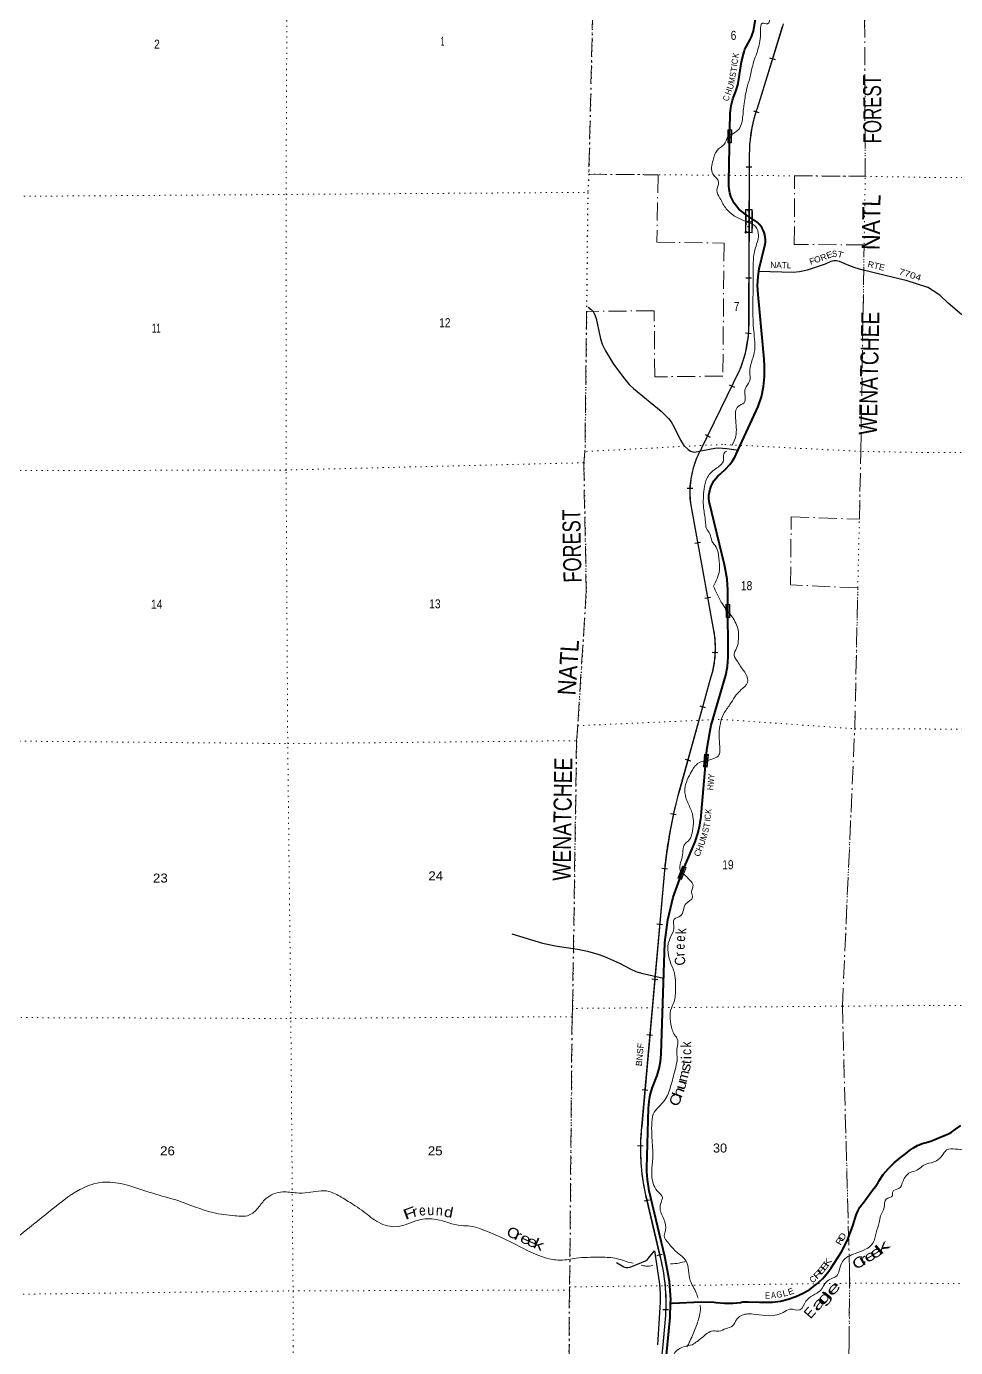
# Model space of a CAD drawing. Header units: feet. Extents: x -3 to 248627, y 0 to 184934.
# Drawn here: x 75471 to 93509, y 45987 to 71638 of the extents above; entities that cross this region are included whole.
import ezdxf
from ezdxf.enums import TextEntityAlignment as Align

# ---------------------------------------------------------------- set-up
doc = ezdxf.new("R2010")
doc.units = ezdxf.units.FT
doc.header["$LTSCALE"] = 70
doc.header["$PDMODE"] = 32
doc.header["$PDSIZE"] = 35
doc.linetypes.add('DOT_DASHED', pattern=[7.7, 5, -1.2, 0.3, -1.2])
doc.linetypes.add('DOTTED', pattern=[1.5, 0.3, -1.2])
for name, color, linetype, lineweight in [('26', 7, 'Continuous', 40), ('27', 7, 'Continuous', 35), ('29', 7, 'Continuous', 25), ('30', 7, 'Continuous', 35), ('34', 7, 'Continuous', 25), ('39', 7, 'Continuous', 13), ('44', 7, 'DOT_DASHED', 13), ('6', 7, 'DOTTED', 25), ('61', 7, 'Continuous', 13), ('7', 7, 'DOTTED', 13)]:
    doc.layers.add(name, color=color, linetype=linetype, lineweight=lineweight)
doc.layers.add('41', color=7, linetype='Continuous')

msp = doc.modelspace()

# ---------------------------------------------------------------- linework, layer by layer
at = {"layer": '26'}
for points in [[(89128.45, 69632.7), (89135.34, 69956.4), (89154.18, 70094.14), (89187.31, 70229.16), (89234.38, 70359.98), (89234.43, 70360.1), (89264.27, 70441.27), (89285.47, 70525.11), (89286.05, 70528.05), (89356.57, 70947.76), (89390.12, 71098.78), (89402.66, 71148.08), (89420.28, 71195.79), (89442.75, 71241.31), (89523.92, 71384.03), (89549.5, 71436.68), (89569.44, 71491.71), (89583.52, 71548.53), (89584.36, 71553), (89624.1, 71779.79)], [(89427.77, 67990.09), (89416.23, 67997.66), (89357.53, 68041.57), (89303.75, 68091.37), (89255.46, 68146.52), (89213.21, 68206.42), (89177.45, 68270.41), (89148.57, 68337.78), (89126.89, 68407.8), (89112.65, 68479.71), (89106.01, 68552.71), (89107.03, 68626), (89128.45, 69632.7)], [(89089.78, 60414.52), (89088.59, 60662.47), (89087.76, 60689.93), (89074.23, 60907.06), (89038.07, 61121.58), (89022.6, 61186.11), (88726.55, 62415.79), (88721.32, 62475.54), (88722.36, 62535.51), (88729.66, 62595.04), (88743.15, 62653.48), (88762.67, 62710.2), (88788.01, 62764.56), (88818.9, 62815.97), (88854.99, 62863.87), (88895.89, 62907.74), (88941.15, 62947.1), (88948.33, 62952.61), (89046, 63044.26), (89123.71, 63133.17), (89177.84, 63201.89), (89224.5, 63275.89), (89252.35, 63330.24), (89677.22, 64257.34), (89739.32, 64448.21), (89781.13, 64644.52), (89802.2, 64844.13), (89802.28, 65044.84), (89790.65, 65178.32), (89676.13, 66433.42), (89667.18, 66607.6), (89676.48, 66781.77), (89698.77, 66928.86), (89798.57, 67357.79), (89809.97, 67403.78), (89816.5, 67450.7), (89818.09, 67498.05), (89814.72, 67545.3), (89806.42, 67591.95), (89793.3, 67637.47), (89775.5, 67681.37), (89753.2, 67723.17), (89726.65, 67762.41), (89696.15, 67798.66), (89662.02, 67831.52), (89655.03, 67837.46), (89427.77, 67990.09)], [(88673.36, 57508.41), (88680.8, 57592.2), (88742.97, 57965.26), (88767.42, 58068.66), (89046.03, 59040.48), (89078.95, 59213.49), (89093.62, 59388.99), (89094.42, 59443.92), (89089.78, 60414.52)], [(88249.26, 55320.91), (88450.9, 55807.78), (88506.19, 55966.62), (88544.58, 56130.36), (88558.97, 56227.29), (88560.68, 56238.95), (88673.36, 57508.41)], [(87976.22, 46849.36), (87978.49, 46919.56), (87953.21, 47268.29), (87918.65, 47485.68), (87863.63, 47754.21), (87564.05, 49032.87), (87528.95, 49251.68), (87515.48, 49404.35), (87514.62, 49471.66), (87550.72, 50637.52), (87559.43, 50765.39), (87581.47, 50891.65), (87616.57, 51014.91), (87618.57, 51020.69), (87716.03, 51271.68), (87755.41, 51405.59), (87780.59, 51542.88), (87791.27, 51682.04), (87791.42, 51688.91), (87865.33, 53848.94), (87924.49, 54294.36), (88029.88, 54731.15), (88153.78, 55087.84), (88249.26, 55320.91)], [(93031.04, 49997.53), (93197.62, 50062.68), (93306.74, 50108.45), (93372.88, 50136.81), (93429.56, 50168.32), (93503.57, 50220.32), (93608.37, 50299.87)], [(87976.22, 46849.36), (88007.54, 46850.76), (88572.95, 46876.11), (88817.18, 46866.34), (88862.78, 46861.66), (89025.52, 46846.59), (89188.93, 46848.61), (89336.61, 46865.26), (89382.18, 46873.96), (89428.41, 46877.84), (89474.79, 46876.88), (89491.48, 46875.33), (89700.16, 46867.96), (89796.06, 46868.08), (89952.88, 46870.66), (90108.58, 46889.61), (90261.44, 46924.73), (90409.79, 46975.63), (90552.01, 47041.77), (90686.53, 47122.41), (90811.89, 47216.67), (90926.71, 47323.51), (91029.73, 47441.78), (91095.38, 47532.4), (91296.11, 47845.9), (91405.04, 48056.42), (91491.37, 48277.17), (91520.02, 48370.15), (91562.35, 48502.63), (91585.35, 48575.31), (91615.83, 48645.19), (91653.44, 48711.49), (91694.74, 48769.66), (91707.13, 48784.81), (91897.91, 49040.27), (91957.14, 49114.06), (92008.34, 49193.64), (92020.18, 49215.01), (92105.98, 49345.62), (92204.96, 49466.54), (92316.04, 49576.45), (92436.29, 49672.91), (92538.82, 49746.13), (92613.32, 49810.61), (92690.17, 49864.26), (92772.2, 49909.57), (92858.51, 49946.07), (92913.31, 49963.95), (93031.04, 49997.53)], [(87916.3, 46039.84), (87967.18, 46570.1), (87976.22, 46849.36)], [(87667.29, 45232.13), (87782.56, 45360.4), (87818.63, 45416.45), (87848.72, 45496.31), (87866.61, 45563.45), (87877.39, 45632.09), (87916.3, 46039.84)]]:
    msp.add_lwpolyline(points, dxfattribs=at)
at = {"layer": '29'}
msp.add_line((87772.58, 46869.62), (87723.9, 46039.09), dxfattribs=at)
for points in [[(89688.36, 66884.11), (90356.6, 66867.19), (90479.5, 66881.73), (90635.6, 66915.32), (90984.17, 67029.78), (91096.43, 67079.11), (91147, 67093.82), (91195.27, 67093.82), (91247.73, 67079.12), (91430.73, 67005.08), (91532.9, 66965.73), (91640.97, 66931.09), (92545.71, 66714.36), (92962.63, 66576.23)], [(93631.89, 66039.86), (93367.05, 66264.21), (93206.48, 66418.5), (92962.63, 66576.23)], [(86375.44, 66189.54), (86433.76, 66140.53), (86470.47, 66101.68), (86498.81, 66052.33), (86533.43, 65967.29), (86617.36, 65572.53), (86647.8, 65468.59), (86713.89, 65337.36), (86869.17, 65081.18), (87087.41, 64787.21), (87175.55, 64688.52), (87255.28, 64606.63), (87796.67, 64165.67), (87939.36, 64027.08), (87987.64, 63964.09), (88048.48, 63854.9), (88165.99, 63607.12), (88234.2, 63501.08), (88317.08, 63422.34), (88364.3, 63389.79), (88409.41, 63376.15), (88441.95, 63375.09), (88475.52, 63377.19), (88594.07, 63401.34), (88837.48, 63451.74), (88903.6, 63456.98), (89068.31, 63443.34), (89294.31, 63412.33)], [(84892.53, 54017.44), (85491.59, 53841.99), (85776.97, 53783.2), (86171.48, 53724.4), (86364.53, 53682.41), (86565.98, 53627.81), (86696.08, 53581.62), (86985.67, 53451.43), (87203.9, 53333.84), (87304.63, 53291.84), (87409.55, 53254.05), (87838.84, 53156.51)], [(86926.08, 47641.71), (87067.06, 47554.27), (87109.2, 47539.51), (87147.13, 47539.51), (87182.95, 47545.84), (87227.2, 47562.7), (87490.6, 47672.33), (87528.53, 47695.52), (87549.6, 47720.82), (87662.03, 47866.49)], [(87662.03, 47866.49), (87758.12, 47261.94), (87762.94, 47218.52)], [(87762.94, 47218.52), (87774.01, 47032.47), (87772.58, 46869.62)]]:
    msp.add_lwpolyline(points, dxfattribs=at)
at = {"layer": '34', "lineweight": 13}
for p, q in [((90145.73, 71638.21), (89654.74, 70043.38)), ((89315.79, 64963.06), (88578.25, 63452.46)), ((88367.6, 62342.08), (88811.05, 59912.23)), ((88759.45, 59007.61), (88145.92, 56802.13)), ((87857.47, 55251.19), (87414.15, 50282.42)), ((87492.18, 48938.91), (87757.23, 47807.77)), ((87874.76, 46612.76), (87823.39, 46039.28)), ((87823.96, 46039.46), (87642.77, 44347.29))]:
    msp.add_line(p, q, dxfattribs=at)
at = {"layer": '34'}
for p, q in [((89898.64, 71026.32), (90004.36, 70993.77)), ((89584.46, 70001.85), (89689.79, 69968.06)), ((89443.58, 68913.66), (89554.19, 68913.4)), ((89443.65, 67841.45), (89554.26, 67841.19)), ((89438.47, 66755.67), (89549.08, 66755.4)), ((89431.44, 65687.71), (89541.71, 65679.07)), ((89114.91, 64679.52), (89214.31, 64630.99)), ((88646.84, 63714.88), (88746.23, 63666.35)), ((88295.92, 62674.65), (88406.43, 62669.94)), ((88448.03, 61603.36), (88556.85, 61623.22)), ((88640.4, 60534.75), (88749.22, 60554.6)), ((88785.85, 59486.68), (88896.4, 59482.88)), ((88544.4, 58443.94), (88650.97, 58414.29)), ((88259.56, 57410.25), (88366.12, 57380.61)), ((87977.94, 56358.16), (88086.16, 56335.27)), ((87808.24, 55294.35), (87918.23, 55282.71)), ((87708.44, 54212.28), (87818.62, 54202.45)), ((87615.76, 53144.08), (87725.93, 53134.25)), ((87516.67, 52062.81), (87626.84, 52052.98)), ((87423.98, 50994.61), (87534.15, 50984.79)), ((87334.86, 49908.32), (87445.47, 49907.17)), ((87461.93, 48833.49), (87569.63, 48858.72)), ((87708, 47774.38), (87814.96, 47802.54)), ((87827.11, 46728.9), (87937.64, 46724.7))]:
    msp.add_line(p, q, dxfattribs=at)
for points in [[(90164.05, 71689.84), (90146.78, 71637.87), (89655.8, 70043.1), (89655.64, 70042.36), (89640.29, 69997.15), (89625.79, 69951.93), (89612.07, 69906.13), (89599.43, 69860.23)], [(89599.43, 69860.24), (89587.35, 69814.3), (89576.03, 69767.76), (89565.56, 69721.44), (89555.87, 69674.79), (89547.26, 69627.79), (89539.22, 69581), (89531.97, 69533.91), (89525.79, 69486.45), (89520.17, 69439.22), (89515.38, 69391.94), (89511.65, 69344.33), (89501.11, 69048.25), (89493.58, 65868.69), (89493.38, 65839.95), (89492.28, 65797), (89490.49, 65754.34), (89488.07, 65711.39), (89484.73, 65668.82), (89480.75, 65625.97), (89475.86, 65583.48), (89470.43, 65540.95), (89464.31, 65498.69), (89457.32, 65456.26), (89449.43, 65414.19), (89441.08, 65372.3), (89431.85, 65330.24), (89422.05, 65288.67), (89411.46, 65247.15), (89399.88, 65205.77), (89387.92, 65164.8), (89375.2, 65123.87), (89361.46, 65083.08), (89347.37, 65042.72), (89332.59, 65002.61), (89316.8, 64962.62), (88579.23, 63451.95), (88567.4, 63430.69), (88552.91, 63403.95), (88538.82, 63376.92), (88525.47, 63349.65), (88512.34, 63322.05), (88499.76, 63294.36), (88487.73, 63266.39), (88476.26, 63238.32), (88465.18, 63209.96), (88454.46, 63181.48), (88444.49, 63152.75), (88434.89, 63123.89), (88425.85, 63094.77), (88417.19, 63065.52), (88409.24, 63036.2), (88401.66, 63006.76), (88394.62, 62977.22), (88388.15, 62947.41), (88382.2, 62917.66), (88376.64, 62887.63), (88371.77, 62857.69), (88367.3, 62827.46), (88363.51, 62797.33), (88360.1, 62767.07), (88357.21, 62736.89), (88354.88, 62706.44), (88353.24, 62676.09), (88351.95, 62645.78), (88351.22, 62615.2), (88350.99, 62584.87), (88351.3, 62554.45), (88352.33, 62523.95), (88353.68, 62493.67), (88355.57, 62463.3), (88358.17, 62432.85), (88361.09, 62402.62), (88364.53, 62372.47), (88368.69, 62342.25), (88812.13, 59912.42), (88815.6, 59892.44), (88820.89, 59858.37), (88825.75, 59824.23), (88829.8, 59790.12), (88833.41, 59755.95), (88836.41, 59721.74), (88838.72, 59687.32), (88840.46, 59653.09), (88841.71, 59618.58), (88842.21, 59584.29), (88842.22, 59549.74), (88841.47, 59515.42), (88840.29, 59481.01), (88838.55, 59446.78), (88836.12, 59412.34), (88832.93, 59378.12), (88829.37, 59344.02), (88825.13, 59309.71), (88820.38, 59275.75), (88815, 59241.77), (88808.82, 59207.82), (88802.32, 59174.18), (88795.18, 59140.52), (88787.24, 59106.89), (88778.98, 59073.58)], [(88778.98, 59073.58), (88770.15, 59040.41), (88760.51, 59007.31), (88146.98, 56801.84), (88119.38, 56699.31), (88079.06, 56541.21), (88041.44, 56381.89), (88007.46, 56221.27), (87975.44, 56061.38), (87946.13, 55900.3), (87920.46, 55737.9), (87896.75, 55576.25), (87875.83, 55414.32), (87858.56, 55251.08), (87415.24, 50282.31), (87407.96, 50211.58), (87402.34, 50141.09), (87397.93, 50070.46), (87394.28, 49999.34), (87392.29, 49928.45), (87391.55, 49857.83), (87391.58, 49786.72), (87393.27, 49715.85), (87396.22, 49645.23), (87400.33, 49574.09), (87405.75, 49503.62), (87411.96, 49433.06), (87419.8, 49362.33), (87428.94, 49292.28), (87439.29, 49222.09), (87450.48, 49152.22), (87463.29, 49082.17), (87477.01, 49012.85), (87492.33, 48943.33), (87493.25, 48939.15), (87758.3, 47808.04), (87772.56, 47753.9), (87787.5, 47691.96), (87801.68, 47629.34), (87814.39, 47566.82), (87826.34, 47503.99), (87837.21, 47441.23), (87846.92, 47377.79), (87855.17, 47314.48), (87862.69, 47251.2), (87869.08, 47187.27), (87874.38, 47123.78), (87878.56, 47059.99), (87881.26, 46995.93), (87883.25, 46932.29), (87884.12, 46868.36), (87883.5, 46804.16), (87882.18, 46740.38), (87879.76, 46676.67), (87875.86, 46612.68), (87824.52, 46039.48)], [(87824.52, 46039.48), (87643.87, 44347.19)]]:
    msp.add_lwpolyline(points, dxfattribs=at)
at = {"layer": '34', "lineweight": 13}
msp.add_lwpolyline([(89510.55, 69344.39), (89500.01, 69048.27), (89492.48, 65868.7)], dxfattribs=at)
for centre, radius, start, end in [((92234.68, 69146.82), 2731.29, 160.83695, 175.85171), ((87038.47, 65877.42), 2454.03, 338.12419, 359.7964), ((90094.56, 62589.63), 1744.62, 150.35874, 188.15742), ((86871.16, 59569.1), 1970.01, 343.43996, 10.03075), ((97191.79, 54317.45), 9380.91, 164.64103, 174.28753), ((91454.01, 49843.03), 4063.68, 173.79271, 192.85521), ((84221.24, 46856.72), 3661.66, 356.17982, 15.0542)]:
    msp.add_arc(centre, radius, start, end, dxfattribs=at)
at = {"layer": '34', "linetype": 'DOTTED', "lineweight": 100}
msp.add_arc((78998.76, 67884.41), 10500.25, 358.62552, 0.97209, dxfattribs=at)
at = {"layer": '39'}
msp.add_line((88291.45, 46002.16), (88320.35, 46041.39), dxfattribs=at)
for points in [[(89968.44, 73415.91), (90024.88, 73302.98), (90051.54, 73005.81), (90042.06, 72706.54), (89880.08, 72346.7), (89761.99, 72139.58), (89880.74, 71991.22), (89909.16, 71824.59), (89857.2, 71689.92), (89760.79, 71701.76), (89722.93, 71545.03), (89673.38, 71197.48), (89571.56, 70879.94), (89513.79, 70632.79), (89457.93, 70437.86), (89406.27, 70142.52), (89382.55, 69937.62), (89318.79, 69672.38), (89087.32, 69500.29)], [(89087.32, 69500.29), (89008.15, 69342.33), (88879.85, 69229.59), (88801.88, 69042.64), (88798.37, 68773.52), (88909.1, 68617.11), (88877.28, 68452.36), (88933.78, 68303.86), (89058.67, 68097.27), (89568.57, 67797.89)], [(89567.53, 67798.72), (89627.59, 67751.07), (89682.11, 67588.51), (89614.37, 67303.18), (89580.99, 66899.43), (89578.71, 66563.88), (89591.21, 65724.58), (89602.02, 65308.87), (89514.39, 64923.08), (89510.69, 64752.36), (89424.62, 64601.55), (89405.04, 64332.39), (89288.72, 64257.83), (89236.93, 64030.77), (89241.59, 63683.34), (89167.19, 63499.97)], [(89061.41, 63388.54), (89027.32, 63369.57), (89003.51, 63214.88), (88847.19, 63047.85), (88678.86, 62860.71), (88629.04, 62659.76), (88617.67, 62294.22), (88652.31, 62025.18), (88674.65, 61890.67), (88739.1, 61786.38), (88779.52, 61645.88), (88860.06, 61529.57), (88914.67, 61316.81), (88925.17, 61071.81), (88809.26, 60772.32)], [(88809.26, 60772.32), (88960.45, 60461.35), (89050.57, 60324.46)], [(89050.57, 60324.46), (89147.67, 60206.7), (89280.68, 59949.92), (89291.19, 59696.89), (89257.29, 59568.29), (89209.36, 59431.62), (89281.88, 59303.24), (89342.32, 59200.95), (89438.96, 59062.58), (89467.38, 58897.96), (89345.14, 58761.13), (89126.81, 58471.45), (89004.66, 58284.41), (88942.75, 58103.52), (88927.45, 57695.8), (88899.75, 57472.81), (88777.37, 57414.3), (88701.87, 57387.81)], [(88702.04, 57387.87), (88526.5, 57341.46), (88366.23, 57140.28), (88250.41, 56788.56), (88317.12, 56553.73), (88401.84, 56345.05), (88392.5, 55973.49), (88342.53, 55848.86), (88260.34, 55770.36), (88196.63, 55479.01), (88153.97, 55328.06), (88168.56, 55231.58)], [(88168.56, 55231.58), (88362.09, 55051.59), (88414.46, 54961.33), (88382.58, 54830.72), (88402.85, 54730.35), (88272.56, 54601.53), (88170.59, 54368.34), (88046.21, 54303.8), (88042.51, 54131.08), (87966.56, 53940.12), (87967.41, 53486.24), (88052.18, 53251.45), (88072.59, 53076.77), (88068.98, 52859.86), (88051.16, 52723.25), (87991.19, 52578.52), (88010.04, 52158.82), (88056.42, 52054.48), (88100.71, 51996.34), (88101.1, 51783.46), (88101.26, 51570.21), (88063.71, 51377.69), (87977.96, 51056.17), (87859.99, 50784.79), (87641.6, 50521.22), (87609.87, 50308.27), (87614.35, 50059.24), (87633.12, 49687.74), (87609.54, 49406.52), (87638.09, 49173.62), (87718.68, 49031.2), (87819.32, 48900.88), (87803.38, 48834.57), (87771.49, 48707.97), (87844.2, 48481.19), (87878.74, 48264.36), (87852.83, 48163.89), (87939.46, 48007.43), (88094.39, 47843.08), (88277.46, 47662.73), (88323.97, 47486.09), (88356.47, 47291.36), (88473.38, 47050.61), (88508.93, 46943.14)], [(93032.99, 49574.96), (93136.14, 49614.81), (93248.19, 49714.59), (93335.98, 49824.23), (93507.19, 49841.91), (93862.24, 49812.87), (94125.95, 49857.58), (94282.47, 49943.65), (94617.19, 50176.47), (94864.39, 50267.39), (95067.68, 50305.51)], [(88399.06, 46041.96), (88587.45, 46181.25), (88804.08, 46310.25), (88914.53, 46306.47), (89055, 46356.99), (89163.36, 46395.38), (89273.52, 46550.26), (89476.16, 46641.08), (89624.78, 46631.36), (90164.88, 46668.69), (90289.26, 46731.21), (90488.07, 46721.6), (90602.23, 46886.54), (90884.97, 47098.03), (91041.22, 47297.19), (91197.71, 47375.86), (91249.72, 47482.41), (91315.65, 47659.29), (91562.35, 47816.48), (91905.36, 48016.05), (91969.25, 48213.01), (92025.09, 48417.98), (92052.97, 48544.56), (92120.94, 48705.38), (92164.82, 48868.15), (92285.17, 48938.7), (92289.05, 49013.02), (92405.4, 49073.52), (92489.46, 49220.31), (92627.72, 49383.29), (92768.18, 49435.81), (92882.48, 49522.42), (93032.99, 49574.96)], [(87248.41, 47625.3), (87191.15, 47638.27), (86891.79, 47723.98), (86596.57, 47739.4), (86140.78, 47722.35), (85851.69, 47683.56), (85584.55, 47719.13), (84869.09, 48036.9), (84270.21, 48296.68), (84089.39, 48346.5), (83910.66, 48354.14), (83430.51, 48475.61), (83081.13, 48460.79), (82665.7, 48335.37), (82306.1, 48418.94), (82020.58, 48623.17), (81853.69, 48739.29), (81582.29, 48907.4), (81343.12, 49019.34), (80937.54, 48996.37), (80712.65, 48989.86), (80449.56, 49009.37), (80114.46, 48874.08), (79970.21, 48701.05), (79791.76, 48558.07), (79516.68, 48545.42), (79092.86, 48606.76), (78409.69, 48840.25), (77923.48, 48981.78), (77304.64, 49171.23), (76894.96, 49190.42), (76509.67, 49055.03), (75900.04, 48615.88), (75035.84, 47931.17)], [(87629.3, 47579.79), (87498.51, 47568.65), (87404.19, 47590.01)], [(88278.55, 47665.34), (88138.97, 47628.28), (87976.8, 47609.91)], [(88547.2, 46804.9), (88549.13, 46797.96), (88545.73, 46641.24), (88467.37, 46382.33), (88358.35, 46126.82), (88320.35, 46041.39)], [(88399.06, 46041.96), (88094.9, 45929.62), (87932.12, 45495.29), (87847.94, 45322.63), (87656.91, 45112.38)]]:
    msp.add_spline(points, degree=3, dxfattribs=at)
at = {"layer": '44'}
for points in [[(91736.26, 74104.02), (86517.31, 74110.74), (86388.71, 68768.28), (87733.33, 68757.85), (87709.26, 67448.78), (89014.67, 67432.03), (88991.57, 64848.2), (87670.17, 64834.7), (87658.66, 66117.49), (86347.3, 66104.67), (86314.4, 63385.77), (86290.71, 63166.81), (86339.53, 60678.58), (86173.72, 58061.35), (86150.17, 57770.09), (86073.51, 52572.34), (86063.77, 52411.65), (86015.31, 47163.76), (86013.41, 47103.5), (86004.87, 46032.47)], [(91443.06, 46053.87), (91450.95, 47456.75), (91312.44, 52615.87), (91551.4, 58002.75), (91612.77, 60735.31), (90305.94, 60795.71), (90318.41, 62118.84), (91642.29, 62068.11), (91669.88, 63387.37), (91734.54, 67395.65), (90378.35, 67405.36), (90382.77, 68736.52), (91754.31, 68727.73), (91736.26, 74104.02)], [(86004.87, 46032.47), (85972.75, 41727.54), (82534.42, 41779.9), (79904.64, 41774.45), (79868.41, 25158.48), (77150.35, 25154.94), (77136.75, 19811.71), (82532.73, 19817.53), (87888.64, 19803.14), (91053.95, 19851.48), (93155.33, 19878.69)], [(91443.06, 46053.87), (91258.34, 41741.02), (93065.11, 41740.99)]]:
    msp.add_lwpolyline(points, dxfattribs=at)
at = {"layer": '6'}
msp.add_line((86004.87, 46032.47), (85972.75, 41727.54), dxfattribs=at)
msp.add_lwpolyline([(86753.68, 91921.18), (86836.99, 90063.68), (86837.06, 90025.52), (86884.01, 87460.98), (86732.38, 84779.51), (86581.61, 79475.16), (86517.31, 74110.74), (86388.71, 68768.28), (86369.29, 68416.78), (86314.4, 63385.77), (86290.71, 63166.81), (86339.53, 60678.58), (86173.72, 58061.35), (86150.17, 57770.09), (86073.51, 52572.34), (86063.77, 52411.65), (86015.31, 47163.76), (86013.41, 47103.5), (86004.87, 46032.47)], dxfattribs=at)
at = {"layer": '61'}
for p, q in [((89165.22, 69629.44), (89160.59, 69379.48)), ((89160.59, 69379.48), (89085.6, 69380.87)), ((89432.77, 68082.99), (89563.3, 68084.46)), ((89439.56, 68075.07), (89555.05, 68076.37)), ((89430.52, 67634.06), (89561.01, 67631.13)), ((89553.98, 67639.28), (89438.46, 67641.88)), ((89126.16, 60413.64), (89128.45, 60163.65)), ((89128.45, 60163.65), (89053.46, 60162.96)), ((88710.74, 57503.07), (88687.59, 57254.14)), ((88687.59, 57254.14), (88612.92, 57261.09)), ((88280.76, 55306.44), (88187.94, 55074.31)), ((88187.94, 55074.31), (88118.3, 55102.16))]:
    msp.add_line(p, q, dxfattribs=at)
for points in [[(89085.6, 69380.87), (89090.23, 69630.83), (89165.22, 69629.44)], [(89053.46, 60162.96), (89051.17, 60412.95), (89126.16, 60413.64)], [(88612.92, 57261.09), (88636.06, 57510.01), (88710.74, 57503.07)], [(88118.3, 55102.16), (88211.12, 55334.29), (88280.76, 55306.44)]]:
    msp.add_lwpolyline(points, dxfattribs=at)
for points in [[(89093.74, 69388.71), (89098.07, 69622.68), (89157.07, 69621.59), (89152.74, 69387.62)], [(89061.38, 60171.02), (89059.23, 60405.02), (89118.23, 60405.57), (89120.38, 60171.57)], [(88621.62, 57268.31), (88643.28, 57501.3), (88702.03, 57495.84), (88680.36, 57262.84)], [(88128.69, 55106.61), (88215.57, 55323.89), (88270.36, 55301.98), (88183.48, 55084.7)]]:
    msp.add_lwpolyline(points, close=True, dxfattribs=at)
for centre, radius, start, end in [((79000.27, 67885.16), 10433.02, 358.6255, 1.08459), ((79000.27, 67885.16), 10441.02, 358.66482, 1.04216), ((79001.79, 67883.65), 10555.02, 358.67336, 1.04617), ((79001.79, 67883.65), 10563.02, 358.62549, 1.08346)]:
    msp.add_arc(centre, radius, start, end, dxfattribs=at)
msp.add_point((89438.46, 67641.88), dxfattribs=at)
at = {"layer": '7'}
for p, q in [((92975.88, 63363.64), (92036.47, 63380.71)), ((91431.51, 48203.72), (91444.63, 47717.54)), ((80648.22, 46012.68), (80663.17, 42217.01)), ((91443.06, 46053.87), (91258.34, 41741.02))]:
    msp.add_line(p, q, dxfattribs=at)
for points in [[(91897.83, 79592.17), (91895.66, 79490.73), (91738.89, 74178.33), (91756.94, 68802.04), (91669.88, 63387.37), (91551.4, 58002.75), (91312.44, 52615.87), (91426.87, 48375.62)], [(80648.22, 46012.68), (80646.53, 47162.12), (80603.93, 52373.67), (80543.78, 57713.72), (80511.79, 63025.71), (80511.87, 68375.93), (80537.28, 74135.9)], [(86388.71, 68768.28), (91754.31, 68727.73), (92953.83, 68707.1)], [(123939.1, 68688.89), (118454.13, 68674.24), (113087.89, 68647.88), (107717.45, 68641.65), (102400.61, 68734.66), (97008.33, 68687.92), (92953.83, 68707.1)], [(71768.76, 68298.99), (75212.68, 68338.29), (80511.87, 68375.93), (86369.29, 68416.78)], [(92036.47, 63380.71), (91669.88, 63387.37), (88986.87, 63522.12), (86314.4, 63385.77)], [(123968.62, 63324.56), (123931.89, 63325.78), (118435.02, 63251.89), (113048.62, 63225.35), (107698.91, 63150.77), (102411.65, 63322.67), (96980.37, 63360.22), (92975.88, 63363.64)], [(86290.71, 63166.81), (80511.79, 63025.71), (72596.08, 63006.49), (69923.26, 63054.9), (65855.32, 63033.79)], [(86173.72, 58061.35), (88962.68, 58183.9), (91551.4, 58002.75), (92998.03, 57997.07)], [(92998.03, 57997.07), (96704.77, 57994.01), (101942.36, 57974.86), (107089.13, 57729.12), (109934.49, 57867.73), (112643.85, 57876.11), (118294.12, 57846.24)], [(67300.12, 57751.68), (69935.16, 57750.9), (75232.38, 57762.42), (80543.78, 57713.72), (86150.17, 57770.09)], [(93020.18, 52630.56), (91312.44, 52615.87), (86073.51, 52572.34)], [(124028.26, 52484.81), (123913.84, 52481.26), (118400.61, 52433.42), (112796.12, 52451.28), (107218.7, 52366.57), (101774.07, 52553.17), (96558.11, 52637.02), (93020.18, 52630.56)], [(86063.77, 52411.65), (80529.62, 52376.3), (75222.31, 52394.11), (73465.22, 52405.57)], [(91451.71, 47455.07), (91455.62, 47310.14), (91443.06, 46053.87)], [(86015.31, 47163.76), (91452.99, 47235.83), (93042.45, 47234.24)], [(93042.45, 47234.24), (96807.2, 47205), (102233.73, 47254.08), (107620.62, 46980.28), (112950.19, 47052.66), (118399.7, 47005.19), (123900.67, 47071.06), (124058.03, 47072.15)], [(67992.69, 47001.66), (70053.59, 46998.51), (75407.02, 47023.42), (80643.9, 47087.81), (86013.41, 47103.5)]]:
    msp.add_lwpolyline(points, dxfattribs=at)

# ---------------------------------------------------------------- texts
at = {"layer": '27'}
for s, rotation, width, p in [('K', 77.475, 0.9, (89296.13, 71063.84)), ('C', 80.462, 0.8, (89280.08, 70948.47)), ('M', 78.462, 0.85, (89223.58, 70578.65)), ('S', 80.462, 0.9, (89245.05, 70694.56)), ('C', 76.214, 0.9, (89115.43, 70229.94)), ('H', 70.211, 0.95, (89155.84, 70348.44)), ('W', 84.928, 0.65, (88818.74, 56970.35)), ('Y', 84.928, 0.8, (88823.5, 57076.46)), ('H', 84.928, 0.7, (88806.18, 56855.78)), ('K', 84.928, 0.75, (88767.73, 56394.07)), ('C', 84.928, 0.75, (88755.87, 56287.52)), ('S', 76.805, 0.95, (88714.72, 56023.69)), ('C', 67.503, 1.05, (88555.17, 55562.98)), ('R', 60.968, 1.2, (91308.17, 48024.68)), ('D', 61.468, 1.2, (91363.2, 48114.91)), ('K', 54.369, 1.45, (91071.24, 47609.04)), ('R', 46.097, 1.65, (90880.89, 47371.19)), ('E', 49.683, 1.65, (90954.21, 47452.72)), ('E', 51.369, 1.6, (91015.35, 47531.25)), ('E', 0.233, 0.7, (89858.19, 46938.34)), ('A', 4.819, 0.85, (89978.16, 46944.07)), ('G', 9.406, 0.75, (90097.3, 46959.84)), ('L', 13.992, 1.1, (90214.82, 46985.59)), ('E', 18.578, 1.05, (90329.97, 47021.21))]:
    msp.add_text(s, height=120, rotation=rotation, dxfattribs=dict(at, width=width)).set_placement(p, align=Align.CENTER)
for s, rotation, p in [('T', 80.462, (89264.39, 70793.25)), ('I', 80.462, (89273.35, 70874.94)), ('U', 69.815, (89194.74, 70455)), ('T', 81.556, (88737.32, 56122.03)), ('I', 84.928, (88750.45, 56220.41)), ('M', 70.808, (88681.69, 55892.86)), ('H', 67.503, (88597.66, 55665.6)), ('U', 70.808, (88641.29, 55776.8)), ('C', 44.51, (90780.9, 47269.86))]:
    msp.add_text(s, height=120, rotation=rotation, dxfattribs=at).set_placement(p, align=Align.CENTER)
at = {"layer": '30'}
for s, rotation, width, p in [('R', 22.179, 1.05, (90967.76, 67100.6)), ('E', 23.722, 1.2, (91086.83, 67149.36)), ('S', 9.012, 0.85, (91171.31, 67166.19)), ('T', 345.279, 1.15, (91257.04, 67150.22)), ('F', 18.179, 1.1, (90745.67, 67025.14))]:
    msp.add_text(s, height=120, rotation=rotation, dxfattribs=dict(at, width=width)).set_placement(p, align=Align.CENTER)
msp.add_text('NATL', height=120, rotation=358.55, dxfattribs=at).set_placement((89910.44, 66948.51))
msp.add_text('O', height=120, rotation=20.179, dxfattribs=at).set_placement((90846.88, 67059.76), align=Align.CENTER)
for s, rotation, width, p in [('RTE', 346.529, 1.05, (91792.62, 66969.7)), ('7704', 342.529, 1.25, (92396.78, 66829.33))]:
    msp.add_text(s, height=120, rotation=rotation, dxfattribs=dict(at, width=width)).set_placement(p)
at = {"layer": '34', "width": 1.05}
msp.add_text('BNSF', height=120, rotation=84.901, dxfattribs=at).set_placement((87418.61, 51446.57))
at = {"layer": '41'}
for s, rotation, width, p in [('k', 90.012, 0.85, (88279.21, 54012.46)), ('e', 86.855, 0.8, (88254.13, 53864.54)), ('e', 88.554, 0.75, (88248.64, 53713.61)), ('C', 98.218, 0.9, (88270.8, 53420.15)), ('k', 90.052, 0.85, (88378.78, 51816.36)), ('c', 90.084, 0.85, (88378.99, 51670.48)), ('s', 76.802, 1.25, (88339.24, 51325.54)), ('u', 74.196, 1.25, (88246.26, 50974.94)), ('C', 65.412, 1.2, (88113.21, 50648.65)), ('h', 69.32, 1.3, (88186.7, 50818.79)), ('F', 20.185, 1.55, (82825.22, 48461.98)), ('r', 13.232, 1.15, (82985.24, 48518.46)), ('e', 6.091, 0.85, (83103.93, 48546.05)), ('u', 0.924, 0.9, (83254.91, 48557.56)), ('n', 355.848, 0.9, (83414.91, 48553.72)), ('d', 348.585, 1.15, (83565.45, 48534.87)), ('C', 336.397, 1.2, (84771.74, 48167.79)), ('r', 335.59, 1.45, (84920.54, 48099.71)), ('e', 335.59, 1.3, (85035.1, 48049.41)), ('e', 335.83, 1.3, (85165.18, 47991.2)), ('k', 336.498, 1.45, (85290.92, 47935.85)), ('k', 40.464, 2.1, (92042.57, 47767.5)), ('C', 31.746, 1.35, (91575.89, 47490.53)), ('r', 31.764, 1.7, (91703.17, 47566.73)), ('e', 30.258, 1.5, (91793.89, 47624.34)), ('e', 32.68, 1.55, (91915.53, 47692.95)), ('e', 48.178, 1.9, (91110.64, 46964.02)), ('a', 49.705, 1.95, (90823.54, 46670.6)), ('g', 51.376, 1.9, (90934.93, 46782.34)), ('l', 50.875, 1.55, (91059.34, 46897.37))]:
    msp.add_text(s, height=200, rotation=rotation, dxfattribs=dict(at, width=width)).set_placement(p)
for s, rotation, p in [('r', 94.742, (88254.47, 53588.55)), ('i', 89.995, (88381.28, 51586.49)), ('t', 85.531, (88376.48, 51486.03)), ('m', 75.869, (88289.66, 51128.25)), ('E', 48.67, (90694.03, 46532.49))]:
    msp.add_text(s, height=200, rotation=rotation, dxfattribs=at).set_placement(p)
at = {"layer": '44'}
for s, rotation, width, p in [('FOREST', 90.192, 0.7, (92068.36, 69367.5)), ('NATL', 89.079, 0.9, (92036.19, 67294.36)), ('WENATCHEE', 88.74, 0.8, (91978.94, 63706.35)), ('FOREST', 91.124, 0.75, (86249.43, 60843.36)), ('NATL', 86.375, 0.9, (86131.9, 58641.9)), ('WENATCHEE', 89.155, 0.8, (86034.51, 55047.24))]:
    msp.add_text(s, height=350, rotation=rotation, dxfattribs=dict(at, width=width)).set_placement(p)
at = {"layer": '7'}
for s, width, p in [('2', 0.85, (77950.34, 71206.13)), ('1', 0.4, (83516.56, 71262.42)), ('6', 0.85, (89142.92, 71377.08)), ('7', 0.85, (89202.93, 66113.35)), ('12', 0.85, (83482.57, 65797.65)), ('11', 0.65, (77906.4, 65691.13)), ('18', 0.85, (89341.79, 60692.37)), ('14', 0.85, (77889.63, 60331.1)), ('13', 0.85, (83290.86, 60339.48)), ('19', 0.85, (88980.15, 55273.85)), ('23', 1.1, (77928.3, 55014.85)), ('24', 1.1, (83275.28, 55057.62)), ('26', 1.1, (78066.68, 49719.16)), ('25', 1.1, (83263.78, 49718.9)), ('30', 1.05, (88799.78, 49773.66))]:
    msp.add_text(s, height=175, rotation=0.125, dxfattribs=dict(at, width=width)).set_placement(p)

doc.saveas('drawing.dxf')
